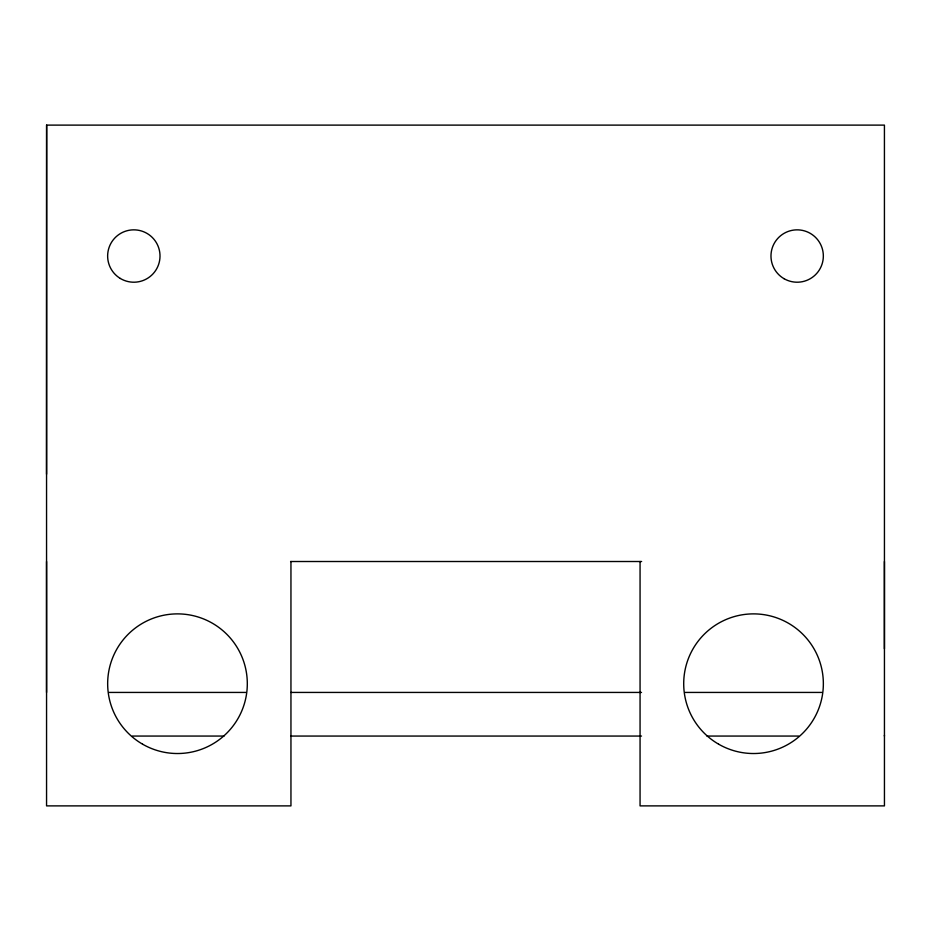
<?xml version="1.0" encoding="UTF-8"?>
<svg xmlns="http://www.w3.org/2000/svg" width="931" height="931" viewBox="0 0 931 931"><rect width="100%" height="100%" fill="white"/><g stroke="black" fill="none" stroke-linecap="round" stroke-linejoin="round"><path stroke-width="1.4" d="M46.55 692.431L46.55 561.509M46.55 474.228L46.69 125.115M884.415 648.791L884.427 561.509M290.577 561.509L641.622 561.509M109.102 692.431L245.842 692.431M290.938 692.431L641.506 692.431M685.146 692.431L821.875 692.431M132.377 736.06L224.022 736.06M290.938 736.06L641.506 736.06M706.966 736.06L798.6 736.06M884.415 735.315L884.427 736.06M640.062 561.509L640.062 805.885L884.45 805.885L884.427 125.115L46.55 125.115L46.562 805.885L290.949 805.885L290.949 561.509M718.616 744.172A69.825 69.825 0 0 0 823.353 683.703A69.825 69.825 0 0 0 718.616 623.235A69.825 69.825 0 0 0 718.616 744.172M142.571 744.172A69.825 69.825 0 0 0 247.309 683.703A69.825 69.825 0 0 0 142.571 623.235A69.825 69.825 0 0 0 142.571 744.172M784.065 278.706A26.184 26.184 0 0 0 823.341 256.025A26.184 26.184 0 0 0 784.065 233.355A26.184 26.184 0 0 0 784.065 278.706M120.32 278.462A26.184 26.184 0 0 0 160.004 256.514A26.184 26.184 0 0 0 121.158 233.111A26.184 26.184 0 0 0 120.32 278.462"/></g></svg>
